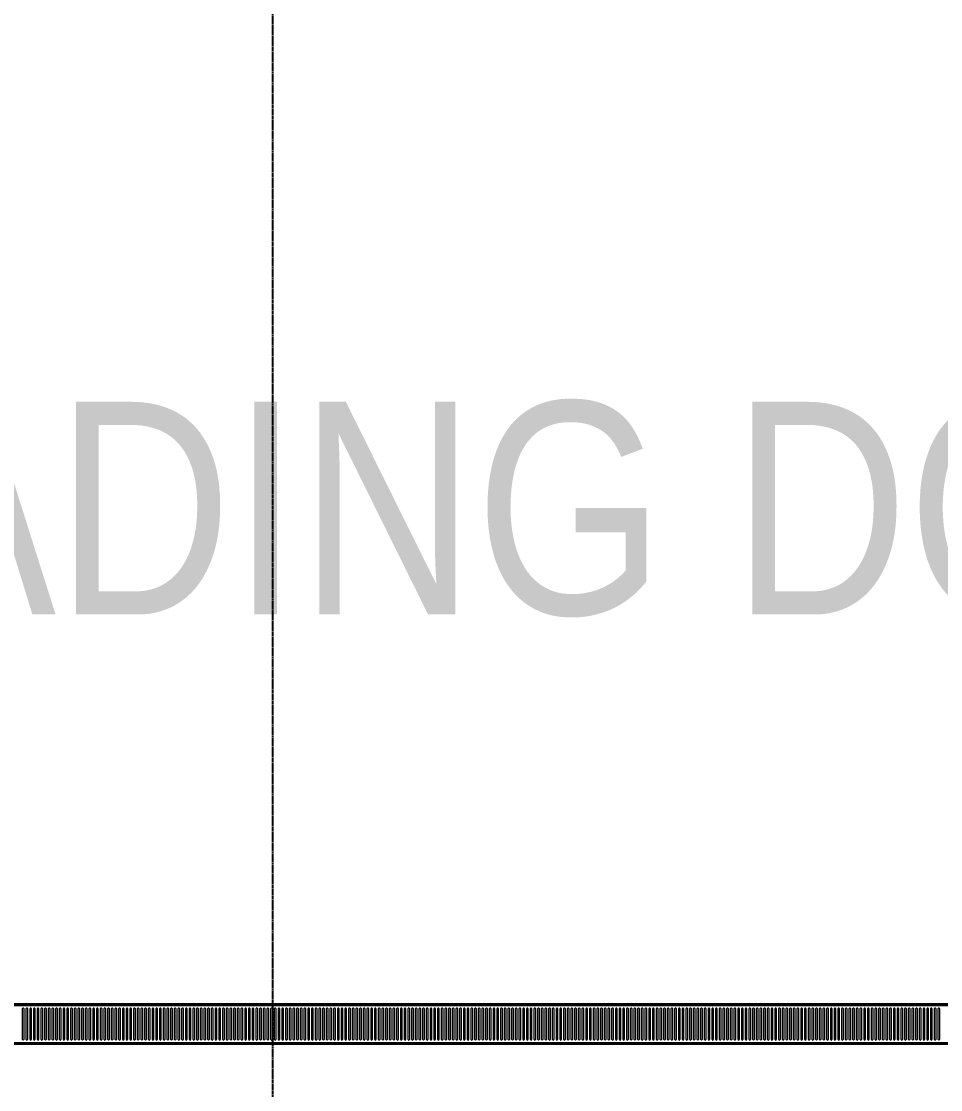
# Model space of a CAD drawing. Header units: millimetres. Extents: x -677815 to 476396, y -125373 to 39000.
# Drawn here: x 30000 to 37441, y 4417 to 13061 of the extents above; entities that cross this region are included whole.
import ezdxf

# ---------------------------------------------------------------- set-up
doc = ezdxf.new("R2010")
doc.units = ezdxf.units.MM
doc.linetypes.add('Xref building Toll$0$Grid Line', pattern=[22.225, 12.7, -3.175, 3.175, -3.175])
for name, color, linetype, lineweight in [('AM_BOR', 4, 'Continuous', 25), ('Xref building Toll$0$A-FLOR', 192, 'Continuous', 25), ('Xref building Toll$0$A-GENM', 13, 'Continuous', 9), ('Xref building Toll$0$G-ANNO-TEXT', 40, 'Continuous', 35)]:
    doc.layers.add(name, color=color, linetype=linetype, lineweight=lineweight)
doc.layers.add('Xref building Toll$0$S-GRID', color=8, linetype='Continuous')
doc.styles.add('Xref building Toll$0$Arial Narrow', font='ARIALN.TTF', dxfattribs={"height": 491.641337})

# ---------------------------------------------------------------- blocks, each defined once
blk = doc.blocks.new('Xref building Toll$0$Toll Grids')
at = {"layer": 'Xref building Toll$0$S-GRID', "linetype": 'Xref building Toll$0$Grid Line'}
blk.add_line((32035, -125373.3), (32035, 36031.5), dxfattribs=at)
blk = doc.blocks.new('Xref building Toll$0$Trench_Drain_5744 - 300mm Wide-1264381-MASTER GROUND FLOOR')
at = {"layer": 'Xref building Toll$0$A-GENM'}
for p, q in [((-26929.5, 162.7), (26929.5, 162.7)), ((-26929.5, 150), (26929.5, 150)), ((2905.5, -125), (2905.5, 125)), ((2915.5, 125), (2915.5, -125)), ((2935.5, -125), (2935.5, 125)), ((2945.5, 125), (2945.5, -125)), ((2965.5, -125), (2965.5, 125)), ((2975.5, 125), (2975.5, -125)), ((2995.5, -125), (2995.5, 125)), ((3005.5, 125), (3005.5, -125)), ((3025.5, -125), (3025.5, 125)), ((3035.5, 125), (3035.5, -125)), ((3055.5, -125), (3055.5, 125)), ((3065.5, 125), (3065.5, -125)), ((3085.5, -125), (3085.5, 125)), ((3095.5, 125), (3095.5, -125)), ((3115.5, -125), (3115.5, 125)), ((3125.5, 125), (3125.5, -125)), ((3145.5, -125), (3145.5, 125)), ((3155.5, 125), (3155.5, -125)), ((3175.5, -125), (3175.5, 125)), ((3185.5, 125), (3185.5, -125)), ((3205.5, -125), (3205.5, 125)), ((3215.5, 125), (3215.5, -125)), ((3235.5, -125), (3235.5, 125)), ((3245.5, 125), (3245.5, -125)), ((3265.5, -125), (3265.5, 125)), ((3275.5, 125), (3275.5, -125)), ((3295.6, -125), (3295.6, 125)), ((3305.6, 125), (3305.6, -125)), ((3325.6, -125), (3325.6, 125)), ((3335.6, 125), (3335.6, -125)), ((3355.6, -125), (3355.6, 125)), ((3365.6, 125), (3365.6, -125)), ((3385.6, -125), (3385.6, 125)), ((3395.6, 125), (3395.6, -125)), ((3415.6, -125), (3415.6, 125)), ((3425.6, 125), (3425.6, -125)), ((3445.6, -125), (3445.6, 125)), ((3455.6, 125), (3455.6, -125)), ((3475.6, -125), (3475.6, 125)), ((3485.6, 125), (3485.6, -125)), ((3505.6, -125), (3505.6, 125)), ((3515.6, 125), (3515.6, -125)), ((3535.6, -125), (3535.6, 125)), ((3545.6, 125), (3545.6, -125)), ((3565.6, -125), (3565.6, 125)), ((3575.6, 125), (3575.6, -125)), ((3595.6, -125), (3595.6, 125)), ((3605.6, 125), (3605.6, -125)), ((3625.6, -125), (3625.6, 125)), ((3635.6, 125), (3635.6, -125)), ((3655.6, -125), (3655.6, 125)), ((3665.6, 125), (3665.6, -125)), ((3685.6, -125), (3685.6, 125)), ((3695.6, 125), (3695.6, -125)), ((3715.6, -125), (3715.6, 125)), ((3725.6, 125), (3725.6, -125)), ((3745.6, -125), (3745.6, 125)), ((3755.6, 125), (3755.6, -125)), ((3775.6, -125), (3775.6, 125)), ((3785.6, 125), (3785.6, -125)), ((3805.6, -125), (3805.6, 125)), ((3815.6, 125), (3815.6, -125)), ((3835.6, -125), (3835.6, 125)), ((3845.6, 125), (3845.6, -125)), ((3865.6, -125), (3865.6, 125)), ((3875.6, 125), (3875.6, -125)), ((3895.7, -125), (3895.7, 125)), ((3905.7, 125), (3905.7, -125)), ((3925.7, -125), (3925.7, 125)), ((3935.7, 125), (3935.7, -125)), ((3955.7, -125), (3955.7, 125)), ((3965.7, 125), (3965.7, -125)), ((3985.7, -125), (3985.7, 125)), ((3995.7, 125), (3995.7, -125)), ((4015.7, -125), (4015.7, 125)), ((4025.7, 125), (4025.7, -125)), ((4045.7, -125), (4045.7, 125)), ((4055.7, 125), (4055.7, -125)), ((4075.7, -125), (4075.7, 125)), ((4085.7, 125), (4085.7, -125)), ((4105.7, -125), (4105.7, 125)), ((4115.7, 125), (4115.7, -125)), ((4135.7, -125), (4135.7, 125)), ((4145.7, 125), (4145.7, -125)), ((4165.7, -125), (4165.7, 125)), ((4175.7, 125), (4175.7, -125)), ((4195.7, -125), (4195.7, 125)), ((4205.7, 125), (4205.7, -125)), ((4225.7, -125), (4225.7, 125)), ((4235.7, 125), (4235.7, -125)), ((4255.7, -125), (4255.7, 125)), ((4265.7, 125), (4265.7, -125)), ((4285.7, -125), (4285.7, 125)), ((4295.7, 125), (4295.7, -125)), ((4315.7, -125), (4315.7, 125)), ((4325.7, 125), (4325.7, -125)), ((4345.7, -125), (4345.7, 125)), ((4355.7, 125), (4355.7, -125)), ((4375.7, -125), (4375.7, 125)), ((4385.7, 125), (4385.7, -125)), ((4405.7, -125), (4405.7, 125)), ((4415.7, 125), (4415.7, -125)), ((4435.7, -125), (4435.7, 125)), ((4445.7, 125), (4445.7, -125)), ((4465.7, -125), (4465.7, 125)), ((4475.7, 125), (4475.7, -125)), ((4495.8, -125), (4495.8, 125)), ((4505.8, 125), (4505.8, -125)), ((4525.8, -125), (4525.8, 125)), ((4535.8, 125), (4535.8, -125)), ((4555.8, -125), (4555.8, 125)), ((4565.8, 125), (4565.8, -125)), ((4585.8, -125), (4585.8, 125)), ((4595.8, 125), (4595.8, -125)), ((4615.8, -125), (4615.8, 125)), ((4625.8, 125), (4625.8, -125)), ((4645.8, -125), (4645.8, 125)), ((4655.8, 125), (4655.8, -125)), ((4675.8, -125), (4675.8, 125)), ((4685.8, 125), (4685.8, -125)), ((4705.8, -125), (4705.8, 125)), ((4715.8, 125), (4715.8, -125)), ((4735.8, -125), (4735.8, 125)), ((4745.8, 125), (4745.8, -125)), ((4765.8, -125), (4765.8, 125)), ((4775.8, 125), (4775.8, -125)), ((4795.8, -125), (4795.8, 125)), ((4805.8, 125), (4805.8, -125)), ((4825.8, -125), (4825.8, 125)), ((4835.8, 125), (4835.8, -125)), ((4855.8, -125), (4855.8, 125)), ((4865.8, 125), (4865.8, -125)), ((4885.8, -125), (4885.8, 125)), ((4895.8, 125), (4895.8, -125)), ((4915.8, -125), (4915.8, 125)), ((4925.8, 125), (4925.8, -125)), ((4945.8, -125), (4945.8, 125)), ((4955.8, 125), (4955.8, -125)), ((4975.8, -125), (4975.8, 125)), ((4985.8, 125), (4985.8, -125)), ((5005.8, -125), (5005.8, 125)), ((5015.8, 125), (5015.8, -125)), ((5035.8, -125), (5035.8, 125)), ((5045.8, 125), (5045.8, -125)), ((5065.8, -125), (5065.8, 125)), ((5075.8, 125), (5075.8, -125)), ((5095.9, -125), (5095.9, 125)), ((5105.9, 125), (5105.9, -125)), ((5125.9, -125), (5125.9, 125)), ((5135.9, 125), (5135.9, -125)), ((5155.9, -125), (5155.9, 125)), ((5165.9, 125), (5165.9, -125)), ((5185.9, -125), (5185.9, 125)), ((5195.9, 125), (5195.9, -125)), ((5215.9, -125), (5215.9, 125)), ((5225.9, 125), (5225.9, -125)), ((5245.9, -125), (5245.9, 125)), ((5255.9, 125), (5255.9, -125)), ((5275.9, -125), (5275.9, 125)), ((5285.9, 125), (5285.9, -125)), ((5305.9, -125), (5305.9, 125)), ((5315.9, 125), (5315.9, -125)), ((5335.9, -125), (5335.9, 125)), ((5345.9, 125), (5345.9, -125)), ((5365.9, -125), (5365.9, 125)), ((5375.9, 125), (5375.9, -125)), ((5395.9, -125), (5395.9, 125)), ((5405.9, 125), (5405.9, -125)), ((5425.9, -125), (5425.9, 125)), ((5435.9, 125), (5435.9, -125)), ((5455.9, -125), (5455.9, 125)), ((5465.9, 125), (5465.9, -125)), ((5485.9, -125), (5485.9, 125)), ((5495.9, 125), (5495.9, -125)), ((5515.9, -125), (5515.9, 125)), ((5525.9, 125), (5525.9, -125)), ((5545.9, -125), (5545.9, 125)), ((5555.9, 125), (5555.9, -125)), ((5575.9, -125), (5575.9, 125)), ((5585.9, 125), (5585.9, -125)), ((5605.9, -125), (5605.9, 125)), ((5615.9, 125), (5615.9, -125)), ((5635.9, -125), (5635.9, 125)), ((5645.9, 125), (5645.9, -125)), ((5665.9, -125), (5665.9, 125)), ((5675.9, 125), (5675.9, -125)), ((5696, -125), (5696, 125)), ((5706, 125), (5706, -125)), ((5726, -125), (5726, 125)), ((5736, 125), (5736, -125)), ((5756, -125), (5756, 125)), ((5766, 125), (5766, -125)), ((5786, -125), (5786, 125)), ((5796, 125), (5796, -125)), ((5816, -125), (5816, 125)), ((5826, 125), (5826, -125)), ((5846, -125), (5846, 125)), ((5856, 125), (5856, -125)), ((5876, -125), (5876, 125)), ((5886, 125), (5886, -125)), ((5906, -125), (5906, 125)), ((5916, 125), (5916, -125)), ((5936, -125), (5936, 125)), ((5946, 125), (5946, -125)), ((5966, -125), (5966, 125)), ((5976, 125), (5976, -125)), ((5996, -125), (5996, 125)), ((6006, 125), (6006, -125)), ((6026, -125), (6026, 125)), ((6036, 125), (6036, -125)), ((6056, -125), (6056, 125)), ((6066, 125), (6066, -125)), ((6086, -125), (6086, 125)), ((6096, 125), (6096, -125)), ((6116, -125), (6116, 125)), ((6126, 125), (6126, -125)), ((6146, -125), (6146, 125)), ((6156, 125), (6156, -125)), ((6176, -125), (6176, 125)), ((6186, 125), (6186, -125)), ((6206, -125), (6206, 125)), ((6216, 125), (6216, -125)), ((6236, -125), (6236, 125)), ((6246, 125), (6246, -125)), ((6266, -125), (6266, 125)), ((6276, 125), (6276, -125)), ((6296.1, -125), (6296.1, 125)), ((6306.1, 125), (6306.1, -125)), ((6326.1, -125), (6326.1, 125)), ((6336.1, 125), (6336.1, -125)), ((6356.1, -125), (6356.1, 125)), ((6366.1, 125), (6366.1, -125)), ((6386.1, -125), (6386.1, 125)), ((6396.1, 125), (6396.1, -125)), ((6416.1, -125), (6416.1, 125)), ((6426.1, 125), (6426.1, -125)), ((6446.1, -125), (6446.1, 125)), ((6456.1, 125), (6456.1, -125)), ((6476.1, -125), (6476.1, 125)), ((6486.1, 125), (6486.1, -125)), ((6506.1, -125), (6506.1, 125)), ((6516.1, 125), (6516.1, -125)), ((6536.1, -125), (6536.1, 125)), ((6546.1, 125), (6546.1, -125)), ((6566.1, -125), (6566.1, 125)), ((6576.1, 125), (6576.1, -125)), ((6596.1, -125), (6596.1, 125)), ((6606.1, 125), (6606.1, -125)), ((6626.1, -125), (6626.1, 125)), ((6636.1, 125), (6636.1, -125)), ((6656.1, -125), (6656.1, 125)), ((6666.1, 125), (6666.1, -125)), ((6686.1, -125), (6686.1, 125)), ((6696.1, 125), (6696.1, -125)), ((6716.1, -125), (6716.1, 125)), ((6726.1, 125), (6726.1, -125)), ((6746.1, -125), (6746.1, 125)), ((6756.1, 125), (6756.1, -125)), ((6776.1, -125), (6776.1, 125)), ((6786.1, 125), (6786.1, -125)), ((6806.1, -125), (6806.1, 125)), ((6816.1, 125), (6816.1, -125)), ((6836.1, -125), (6836.1, 125)), ((6846.1, 125), (6846.1, -125)), ((6866.1, -125), (6866.1, 125)), ((6876.1, 125), (6876.1, -125)), ((6896.2, -125), (6896.2, 125)), ((6906.2, 125), (6906.2, -125)), ((6926.2, -125), (6926.2, 125)), ((6936.2, 125), (6936.2, -125)), ((6956.2, -125), (6956.2, 125)), ((6966.2, 125), (6966.2, -125)), ((6986.2, -125), (6986.2, 125)), ((6996.2, 125), (6996.2, -125)), ((7016.2, -125), (7016.2, 125)), ((7026.2, 125), (7026.2, -125)), ((7046.2, -125), (7046.2, 125)), ((7056.2, 125), (7056.2, -125)), ((7076.2, -125), (7076.2, 125)), ((7086.2, 125), (7086.2, -125)), ((7106.2, -125), (7106.2, 125)), ((7116.2, 125), (7116.2, -125)), ((7136.2, -125), (7136.2, 125)), ((7146.2, 125), (7146.2, -125)), ((7166.2, -125), (7166.2, 125)), ((7176.2, 125), (7176.2, -125)), ((7196.2, -125), (7196.2, 125)), ((7206.2, 125), (7206.2, -125)), ((7226.2, -125), (7226.2, 125)), ((7236.2, 125), (7236.2, -125)), ((7256.2, -125), (7256.2, 125)), ((7266.2, 125), (7266.2, -125)), ((7286.2, -125), (7286.2, 125)), ((7296.2, 125), (7296.2, -125)), ((7316.2, -125), (7316.2, 125)), ((7326.2, 125), (7326.2, -125)), ((7346.2, -125), (7346.2, 125)), ((7356.2, 125), (7356.2, -125)), ((7376.2, -125), (7376.2, 125)), ((7386.2, 125), (7386.2, -125)), ((7406.2, -125), (7406.2, 125)), ((7416.2, 125), (7416.2, -125)), ((7436.2, -125), (7436.2, 125)), ((7446.2, 125), (7446.2, -125)), ((7466.2, -125), (7466.2, 125)), ((7476.2, 125), (7476.2, -125)), ((7496.3, -125), (7496.3, 125)), ((7506.3, 125), (7506.3, -125)), ((7526.3, -125), (7526.3, 125)), ((7536.3, 125), (7536.3, -125)), ((7556.3, -125), (7556.3, 125)), ((7566.3, 125), (7566.3, -125)), ((7586.3, -125), (7586.3, 125)), ((7596.3, 125), (7596.3, -125)), ((7616.3, -125), (7616.3, 125)), ((7626.3, 125), (7626.3, -125)), ((7646.3, -125), (7646.3, 125)), ((7656.3, 125), (7656.3, -125)), ((7676.3, -125), (7676.3, 125)), ((7686.3, 125), (7686.3, -125)), ((7706.3, -125), (7706.3, 125)), ((7716.3, 125), (7716.3, -125)), ((7736.3, -125), (7736.3, 125)), ((7746.3, 125), (7746.3, -125)), ((7766.3, -125), (7766.3, 125)), ((7776.3, 125), (7776.3, -125)), ((7796.3, -125), (7796.3, 125)), ((7806.3, 125), (7806.3, -125)), ((7826.3, -125), (7826.3, 125)), ((7836.3, 125), (7836.3, -125)), ((7856.3, -125), (7856.3, 125)), ((7866.3, 125), (7866.3, -125)), ((7886.3, -125), (7886.3, 125)), ((7896.3, 125), (7896.3, -125)), ((7916.3, -125), (7916.3, 125)), ((7926.3, 125), (7926.3, -125)), ((7946.3, -125), (7946.3, 125)), ((7956.3, 125), (7956.3, -125)), ((7976.3, -125), (7976.3, 125)), ((7986.3, 125), (7986.3, -125)), ((8006.3, -125), (8006.3, 125)), ((8016.3, 125), (8016.3, -125)), ((8036.3, -125), (8036.3, 125)), ((8046.3, 125), (8046.3, -125)), ((8066.3, -125), (8066.3, 125)), ((8076.3, 125), (8076.3, -125)), ((8096.4, -125), (8096.4, 125)), ((8106.4, 125), (8106.4, -125)), ((8126.4, -125), (8126.4, 125)), ((8136.4, 125), (8136.4, -125)), ((8156.4, -125), (8156.4, 125)), ((8166.4, 125), (8166.4, -125)), ((8186.4, -125), (8186.4, 125)), ((8196.4, 125), (8196.4, -125)), ((8216.4, -125), (8216.4, 125)), ((8226.4, 125), (8226.4, -125)), ((8246.4, -125), (8246.4, 125)), ((8256.4, 125), (8256.4, -125)), ((8276.4, -125), (8276.4, 125)), ((8286.4, 125), (8286.4, -125)), ((8306.4, -125), (8306.4, 125)), ((8316.4, 125), (8316.4, -125)), ((8336.4, -125), (8336.4, 125)), ((8346.4, 125), (8346.4, -125)), ((8366.4, -125), (8366.4, 125)), ((8376.4, 125), (8376.4, -125)), ((8396.4, -125), (8396.4, 125)), ((8406.4, 125), (8406.4, -125)), ((8426.4, -125), (8426.4, 125)), ((8436.4, 125), (8436.4, -125)), ((8456.4, -125), (8456.4, 125)), ((8466.4, 125), (8466.4, -125)), ((8486.4, -125), (8486.4, 125)), ((8496.4, 125), (8496.4, -125)), ((8516.4, -125), (8516.4, 125)), ((8526.4, 125), (8526.4, -125)), ((8546.4, -125), (8546.4, 125)), ((8556.4, 125), (8556.4, -125)), ((8576.4, -125), (8576.4, 125)), ((8586.4, 125), (8586.4, -125)), ((8606.4, -125), (8606.4, 125)), ((8616.4, 125), (8616.4, -125)), ((8636.4, -125), (8636.4, 125)), ((8646.4, 125), (8646.4, -125)), ((8666.4, -125), (8666.4, 125)), ((8676.4, 125), (8676.4, -125)), ((8696.5, -125), (8696.5, 125)), ((8706.5, 125), (8706.5, -125)), ((8726.5, -125), (8726.5, 125)), ((8736.5, 125), (8736.5, -125)), ((8756.5, -125), (8756.5, 125)), ((8766.5, 125), (8766.5, -125)), ((8786.5, -125), (8786.5, 125)), ((8796.5, 125), (8796.5, -125)), ((8816.5, -125), (8816.5, 125)), ((8826.5, 125), (8826.5, -125)), ((8846.5, -125), (8846.5, 125)), ((8856.5, 125), (8856.5, -125)), ((8876.5, -125), (8876.5, 125)), ((8886.5, 125), (8886.5, -125)), ((8906.5, -125), (8906.5, 125)), ((8916.5, 125), (8916.5, -125)), ((8936.5, -125), (8936.5, 125)), ((8946.5, 125), (8946.5, -125)), ((8966.5, -125), (8966.5, 125)), ((8976.5, 125), (8976.5, -125)), ((8996.5, -125), (8996.5, 125)), ((9006.5, 125), (9006.5, -125)), ((9026.5, -125), (9026.5, 125)), ((9036.5, 125), (9036.5, -125)), ((9056.5, -125), (9056.5, 125)), ((9066.5, 125), (9066.5, -125)), ((9086.5, -125), (9086.5, 125)), ((9096.5, 125), (9096.5, -125)), ((9116.5, -125), (9116.5, 125)), ((9126.5, 125), (9126.5, -125)), ((9146.5, -125), (9146.5, 125)), ((9156.5, 125), (9156.5, -125)), ((9176.5, -125), (9176.5, 125)), ((9186.5, 125), (9186.5, -125)), ((9206.5, -125), (9206.5, 125)), ((9216.5, 125), (9216.5, -125)), ((9236.5, -125), (9236.5, 125)), ((9246.5, 125), (9246.5, -125)), ((9266.6, -125), (9266.6, 125)), ((9276.6, 125), (9276.6, -125)), ((9296.6, -125), (9296.6, 125)), ((9306.6, 125), (9306.6, -125)), ((9326.6, -125), (9326.6, 125)), ((9336.6, 125), (9336.6, -125)), ((9356.6, -125), (9356.6, 125)), ((9366.6, 125), (9366.6, -125)), ((9386.6, -125), (9386.6, 125)), ((9396.6, 125), (9396.6, -125)), ((9416.6, -125), (9416.6, 125)), ((9426.6, 125), (9426.6, -125)), ((9446.6, -125), (9446.6, 125)), ((9456.6, 125), (9456.6, -125)), ((9476.6, -125), (9476.6, 125)), ((9486.6, 125), (9486.6, -125)), ((9506.6, -125), (9506.6, 125)), ((9516.6, 125), (9516.6, -125)), ((9536.6, -125), (9536.6, 125)), ((9546.6, 125), (9546.6, -125)), ((9566.6, -125), (9566.6, 125)), ((9576.6, 125), (9576.6, -125)), ((9596.6, -125), (9596.6, 125)), ((9606.6, 125), (9606.6, -125)), ((9626.6, -125), (9626.6, 125)), ((9636.6, 125), (9636.6, -125)), ((9656.6, -125), (9656.6, 125)), ((9666.6, 125), (9666.6, -125)), ((9686.6, -125), (9686.6, 125)), ((9696.6, 125), (9696.6, -125)), ((9716.6, -125), (9716.6, 125)), ((9726.6, 125), (9726.6, -125)), ((9746.6, -125), (9746.6, 125)), ((9756.6, 125), (9756.6, -125)), ((9776.6, -125), (9776.6, 125)), ((9786.6, 125), (9786.6, -125)), ((9806.6, -125), (9806.6, 125)), ((9816.6, 125), (9816.6, -125)), ((9836.6, -125), (9836.6, 125)), ((9846.6, 125), (9846.6, -125)), ((9866.7, -125), (9866.7, 125)), ((9876.7, 125), (9876.7, -125)), ((9896.7, -125), (9896.7, 125)), ((9906.7, 125), (9906.7, -125)), ((9926.7, -125), (9926.7, 125)), ((9936.7, 125), (9936.7, -125)), ((9956.7, -125), (9956.7, 125)), ((9966.7, 125), (9966.7, -125)), ((9986.7, -125), (9986.7, 125)), ((9996.7, 125), (9996.7, -125)), ((10016.7, -125), (10016.7, 125)), ((10026.7, 125), (10026.7, -125)), ((10046.7, -125), (10046.7, 125)), ((10056.7, 125), (10056.7, -125)), ((10076.7, -125), (10076.7, 125)), ((10086.7, 125), (10086.7, -125)), ((10106.7, -125), (10106.7, 125)), ((10116.7, 125), (10116.7, -125)), ((10136.7, -125), (10136.7, 125)), ((10146.7, 125), (10146.7, -125)), ((10166.7, -125), (10166.7, 125)), ((10176.7, 125), (10176.7, -125)), ((10196.7, -125), (10196.7, 125)), ((10206.7, 125), (10206.7, -125)), ((10226.7, -125), (10226.7, 125)), ((10236.7, 125), (10236.7, -125)), ((10256.7, -125), (10256.7, 125)), ((10266.7, 125), (10266.7, -125)), ((10286.7, -125), (10286.7, 125)), ((10296.7, 125), (10296.7, -125)), ((10316.7, -125), (10316.7, 125)), ((10326.7, 125), (10326.7, -125)), ((-26929.5, -150), (26929.5, -150)), ((-26929.5, -162.7), (26929.5, -162.7))]:
    blk.add_line(p, q, dxfattribs=at)
for centre, start, end in [((2910.5, 125), 0, 180), ((2940.5, 125), 0, 180), ((2970.5, 125), 0, 180), ((3000.5, 125), 0, 180), ((3030.5, 125), 0, 180), ((3060.5, 125), 0, 180), ((3090.5, 125), 0, 180), ((3120.5, 125), 0, 180), ((3150.5, 125), 0, 180), ((3180.5, 125), 360, 180), ((3210.5, 125), 0, 180), ((3240.5, 125), 0, 180), ((3270.5, 125), 0, 180), ((3300.6, 125), 0, 180), ((3330.6, 125), 0, 180), ((3360.6, 125), 360, 180), ((3390.6, 125), 0, 180), ((3420.6, 125), 0, 180), ((3450.6, 125), 0, 180), ((3480.6, 125), 0, 180), ((3510.6, 125), 0, 180), ((3540.6, 125), 0, 180), ((3570.6, 125), 0, 180), ((3600.6, 125), 0, 180), ((3630.6, 125), 0, 180), ((3660.6, 125), 0, 180), ((3690.6, 125), 360, 180), ((3720.6, 125), 0, 180), ((3750.6, 125), 0, 180), ((3780.6, 125), 0, 180), ((3810.6, 125), 0, 180), ((3840.6, 125), 0, 180), ((3870.6, 125), 360, 180), ((3900.7, 125), 0, 180), ((3930.7, 125), 0, 180), ((3960.7, 125), 0, 180), ((3990.7, 125), 0, 180), ((4020.7, 125), 0, 180), ((4050.7, 125), 360, 180), ((4080.7, 125), 0, 180), ((4110.7, 125), 0, 180), ((4140.7, 125), 0, 180), ((4170.7, 125), 0, 180), ((4200.7, 125), 0, 180), ((4230.7, 125), 0, 180), ((4260.7, 125), 0, 180), ((4290.7, 125), 0, 180), ((4320.7, 125), 0, 180), ((4350.7, 125), 0, 180), ((4380.7, 125), 0, 180), ((4410.7, 125), 0, 180), ((4440.7, 125), 0, 180), ((4470.7, 125), 0, 180), ((4500.8, 125), 0, 180), ((4530.8, 125), 0, 180), ((4560.8, 125), 0, 180), ((4590.8, 125), 0, 180), ((4620.8, 125), 0, 180), ((4650.8, 125), 0, 180), ((4680.8, 125), 0, 180), ((4710.8, 125), 0, 180), ((4740.8, 125), 0, 180), ((4770.8, 125), 0, 180), ((4800.8, 125), 0, 180), ((4830.8, 125), 0, 180), ((4860.8, 125), 0, 180), ((4890.8, 125), 0, 180), ((4920.8, 125), 0, 180), ((4950.8, 125), 0, 180), ((4980.8, 125), 0, 180), ((5010.8, 125), 0, 180), ((5040.8, 125), 0, 180), ((5070.8, 125), 0, 180), ((5100.9, 125), 0, 180), ((5130.9, 125), 0, 180), ((5160.9, 125), 0, 180), ((5190.9, 125), 0, 180), ((5220.9, 125), 0, 180), ((5250.9, 125), 0, 180), ((5280.9, 125), 0, 180), ((5310.9, 125), 0, 180), ((5340.9, 125), 0, 180), ((5370.9, 125), 0, 180), ((5400.9, 125), 0, 180), ((5430.9, 125), 0, 180), ((5460.9, 125), 0, 180), ((5490.9, 125), 0, 180), ((5520.9, 125), 0, 180), ((5550.9, 125), 0, 180), ((5580.9, 125), 0, 180), ((5610.9, 125), 0, 180), ((5640.9, 125), 0, 180), ((5670.9, 125), 0, 180), ((5701, 125), 0, 180), ((5731, 125), 0, 180), ((5761, 125), 0, 180), ((5791, 125), 0, 180), ((5821, 125), 0, 180), ((5851, 125), 0, 180), ((5881, 125), 0, 180), ((5911, 125), 0, 180), ((5941, 125), 0, 180), ((5971, 125), 0, 180), ((6001, 125), 0, 180), ((6031, 125), 0, 180), ((6061, 125), 0, 180), ((6091, 125), 0, 180), ((6121, 125), 0, 180), ((6151, 125), 0, 180), ((6181, 125), 0, 180), ((6211, 125), 0, 180), ((6241, 125), 0, 180), ((6271, 125), 0, 180), ((6301.1, 125), 0, 180), ((6331.1, 125), 0, 180), ((6361.1, 125), 0, 180), ((6391.1, 125), 0, 180), ((6421.1, 125), 0, 180), ((6451.1, 125), 0, 180), ((6481.1, 125), 0, 180), ((6511.1, 125), 0, 180), ((6541.1, 125), 0, 180), ((6571.1, 125), 0, 180), ((6601.1, 125), 0, 180), ((6631.1, 125), 0, 180), ((6661.1, 125), 0, 180), ((6691.1, 125), 0, 180), ((6721.1, 125), 0, 180), ((6751.1, 125), 0, 180), ((6781.1, 125), 0, 180), ((6811.1, 125), 0, 180), ((6841.1, 125), 0, 180), ((6871.1, 125), 0, 180), ((6901.2, 125), 0, 180), ((6931.2, 125), 0, 180), ((6961.2, 125), 0, 180), ((6991.2, 125), 0, 180), ((7021.2, 125), 0, 180), ((7051.2, 125), 0, 180), ((7081.2, 125), 0, 180), ((7111.2, 125), 0, 180), ((7141.2, 125), 0, 180), ((7171.2, 125), 360, 180), ((7201.2, 125), 0, 180), ((7231.2, 125), 0, 180), ((7261.2, 125), 0, 180), ((7291.2, 125), 0, 180), ((7321.2, 125), 0, 180), ((7351.2, 125), 360, 180), ((7381.2, 125), 0, 180), ((7411.2, 125), 0, 180), ((7441.2, 125), 0, 180), ((7471.2, 125), 0, 180), ((7501.3, 125), 0, 180), ((7531.3, 125), 360, 180), ((7561.3, 125), 0, 180), ((7591.3, 125), 0, 180), ((7621.3, 125), 0, 180), ((7651.3, 125), 0, 180), ((7681.3, 125), 0, 180), ((7711.3, 125), 360, 180), ((7741.3, 125), 0, 180), ((7771.3, 125), 0, 180), ((7801.3, 125), 0, 180), ((7831.3, 125), 0, 180), ((7861.3, 125), 0, 180), ((7891.3, 125), 360, 180), ((7921.3, 125), 0, 180), ((7951.3, 125), 0, 180), ((7981.3, 125), 0, 180), ((8011.3, 125), 0, 180), ((8041.3, 125), 0, 180), ((8071.3, 125), 360, 180), ((8101.4, 125), 0, 180), ((8131.4, 125), 0, 180), ((8161.4, 125), 0, 180), ((8191.4, 125), 0, 180), ((8221.4, 125), 0, 180), ((8251.4, 125), 0, 180), ((8281.4, 125), 0, 180), ((8311.4, 125), 0, 180), ((8341.4, 125), 0, 180), ((8371.4, 125), 0, 180), ((8401.4, 125), 0, 180), ((8431.4, 125), 0, 180), ((8461.4, 125), 0, 180), ((8491.4, 125), 0, 180), ((8521.4, 125), 0, 180), ((8551.4, 125), 0, 180), ((8581.4, 125), 360, 180), ((8611.4, 125), 0, 180), ((8641.4, 125), 0, 180), ((8671.4, 125), 0, 180), ((8701.5, 125), 0, 180), ((8731.5, 125), 0, 180), ((8761.5, 125), 0, 180), ((8791.5, 125), 0, 180), ((8821.5, 125), 0, 180), ((8851.5, 125), 0, 180), ((8881.5, 125), 0, 180), ((8911.5, 125), 0, 180), ((8941.5, 125), 360, 180), ((8971.5, 125), 0, 180), ((9001.5, 125), 0, 180), ((9031.5, 125), 0, 180), ((9061.5, 125), 0, 180), ((9091.5, 125), 0, 180), ((9121.5, 125), 0, 180), ((9151.5, 125), 0, 180), ((9181.5, 125), 0, 180), ((9211.5, 125), 0, 180), ((9241.5, 125), 0, 180), ((9271.6, 125), 0, 180), ((9301.6, 125), 0, 180), ((9331.6, 125), 0, 180), ((9361.6, 125), 0, 180), ((9391.6, 125), 0, 180), ((9421.6, 125), 0, 180), ((9451.6, 125), 0, 180), ((9481.6, 125), 0, 180), ((9511.6, 125), 0, 180), ((9541.6, 125), 0, 180), ((9571.6, 125), 0, 180), ((9601.6, 125), 0, 180), ((9631.6, 125), 0, 180), ((9661.6, 125), 0, 180), ((9691.6, 125), 0, 180), ((9721.6, 125), 0, 180), ((9751.6, 125), 0, 180), ((9781.6, 125), 0, 180), ((9811.6, 125), 0, 180), ((9841.6, 125), 0, 180), ((9871.7, 125), 0, 180), ((9901.7, 125), 0, 180), ((9931.7, 125), 0, 180), ((9961.7, 125), 0, 180), ((9991.7, 125), 0, 180), ((10021.7, 125), 0, 180), ((10051.7, 125), 0, 180), ((10081.7, 125), 0, 180), ((10111.7, 125), 0, 180), ((10141.7, 125), 0, 180), ((10171.7, 125), 0, 180), ((10201.7, 125), 0, 180), ((10231.7, 125), 0, 180), ((10261.7, 125), 0, 180), ((10291.7, 125), 0, 180), ((10321.7, 125), 0, 180), ((2910.5, -125), 180, 0), ((2940.5, -125), 180, 0), ((2970.5, -125), 180, 0), ((3000.5, -125), 180, 0), ((3030.5, -125), 180, 0), ((3060.5, -125), 180, 0), ((3090.5, -125), 180, 0), ((3120.5, -125), 180, 0), ((3150.5, -125), 180, 0), ((3180.5, -125), 180, 0), ((3210.5, -125), 180, 0), ((3240.5, -125), 180, 0), ((3270.5, -125), 180, 0), ((3300.6, -125), 180, 0), ((3330.6, -125), 180, 0), ((3360.6, -125), 180, 0), ((3390.6, -125), 180, 0), ((3420.6, -125), 180, 0), ((3450.6, -125), 180, 0), ((3480.6, -125), 180, 0), ((3510.6, -125), 180, 0), ((3540.6, -125), 180, 0), ((3570.6, -125), 180, 0), ((3600.6, -125), 180, 0), ((3630.6, -125), 180, 0), ((3660.6, -125), 180, 0), ((3690.6, -125), 180, 0), ((3720.6, -125), 180, 0), ((3750.6, -125), 180, 0), ((3780.6, -125), 180, 0), ((3810.6, -125), 180, 0), ((3840.6, -125), 180, 0), ((3870.6, -125), 180, 0), ((3900.7, -125), 180, 0), ((3930.7, -125), 180, 0), ((3960.7, -125), 180, 0), ((3990.7, -125), 180, 0), ((4020.7, -125), 180, 0), ((4050.7, -125), 180, 0), ((4080.7, -125), 180, 0), ((4110.7, -125), 180, 0), ((4140.7, -125), 180, 0), ((4170.7, -125), 180, 0), ((4200.7, -125), 180, 0), ((4230.7, -125), 180, 0), ((4260.7, -125), 180, 0), ((4290.7, -125), 180, 0), ((4320.7, -125), 180, 0), ((4350.7, -125), 180, 0), ((4380.7, -125), 180, 0), ((4410.7, -125), 180, 0), ((4440.7, -125), 180, 0), ((4470.7, -125), 180, 0), ((4500.8, -125), 180, 0), ((4530.8, -125), 180, 0), ((4560.8, -125), 180, 0), ((4590.8, -125), 180, 0), ((4620.8, -125), 180, 0), ((4650.8, -125), 180, 0), ((4680.8, -125), 180, 0), ((4710.8, -125), 180, 0), ((4740.8, -125), 180, 0), ((4770.8, -125), 180, 0), ((4800.8, -125), 180, 0), ((4830.8, -125), 180, 0), ((4860.8, -125), 180, 0), ((4890.8, -125), 180, 0), ((4920.8, -125), 180, 0), ((4950.8, -125), 180, 0), ((4980.8, -125), 180, 0), ((5010.8, -125), 180, 0), ((5040.8, -125), 180, 0), ((5070.8, -125), 180, 0), ((5100.9, -125), 180, 0), ((5130.9, -125), 180, 0), ((5160.9, -125), 180, 0), ((5190.9, -125), 180, 0), ((5220.9, -125), 180, 0), ((5250.9, -125), 180, 0), ((5280.9, -125), 180, 0), ((5310.9, -125), 180, 0), ((5340.9, -125), 180, 0), ((5370.9, -125), 180, 0), ((5400.9, -125), 180, 0), ((5430.9, -125), 180, 0), ((5460.9, -125), 180, 0), ((5490.9, -125), 180, 0), ((5520.9, -125), 180, 0), ((5550.9, -125), 180, 0), ((5580.9, -125), 180, 0), ((5610.9, -125), 180, 0), ((5640.9, -125), 180, 0), ((5670.9, -125), 180, 0), ((5701, -125), 180, 0), ((5731, -125), 180, 0), ((5761, -125), 180, 0), ((5791, -125), 180, 0), ((5821, -125), 180, 0), ((5851, -125), 180, 0), ((5881, -125), 180, 0), ((5911, -125), 180, 0), ((5941, -125), 180, 0), ((5971, -125), 180, 0), ((6001, -125), 180, 0), ((6031, -125), 180, 0), ((6061, -125), 180, 0), ((6091, -125), 180, 0), ((6121, -125), 180, 0), ((6151, -125), 180, 0), ((6181, -125), 180, 0), ((6211, -125), 180, 0), ((6241, -125), 180, 0), ((6271, -125), 180, 0), ((6301.1, -125), 180, 0), ((6331.1, -125), 180, 0), ((6361.1, -125), 180, 0), ((6391.1, -125), 180, 0), ((6421.1, -125), 180, 0), ((6451.1, -125), 180, 0), ((6481.1, -125), 180, 0), ((6511.1, -125), 180, 0), ((6541.1, -125), 180, 0), ((6571.1, -125), 180, 0), ((6601.1, -125), 180, 0), ((6631.1, -125), 180, 0), ((6661.1, -125), 180, 0), ((6691.1, -125), 180, 0), ((6721.1, -125), 180, 0), ((6751.1, -125), 180, 0), ((6781.1, -125), 180, 0), ((6811.1, -125), 180, 0), ((6841.1, -125), 180, 0), ((6871.1, -125), 180, 0), ((6901.2, -125), 180, 0), ((6931.2, -125), 180, 0), ((6961.2, -125), 180, 0), ((6991.2, -125), 180, 0), ((7021.2, -125), 180, 0), ((7051.2, -125), 180, 0), ((7081.2, -125), 180, 0), ((7111.2, -125), 180, 0), ((7141.2, -125), 180, 0), ((7171.2, -125), 180, 0), ((7201.2, -125), 180, 0), ((7231.2, -125), 180, 0), ((7261.2, -125), 180, 0), ((7291.2, -125), 180, 0), ((7321.2, -125), 180, 0), ((7351.2, -125), 180, 0), ((7381.2, -125), 180, 0), ((7411.2, -125), 180, 0), ((7441.2, -125), 180, 0), ((7471.2, -125), 180, 0), ((7501.3, -125), 180, 0), ((7531.3, -125), 180, 0), ((7561.3, -125), 180, 0), ((7591.3, -125), 180, 0), ((7621.3, -125), 180, 0), ((7651.3, -125), 180, 0), ((7681.3, -125), 180, 0), ((7711.3, -125), 180, 0), ((7741.3, -125), 180, 0), ((7771.3, -125), 180, 0), ((7801.3, -125), 180, 0), ((7831.3, -125), 180, 0), ((7861.3, -125), 180, 0), ((7891.3, -125), 180, 0), ((7921.3, -125), 180, 0), ((7951.3, -125), 180, 0), ((7981.3, -125), 180, 0), ((8011.3, -125), 180, 0), ((8041.3, -125), 180, 0), ((8071.3, -125), 180, 0), ((8101.4, -125), 180, 0), ((8131.4, -125), 180, 0), ((8161.4, -125), 180, 0), ((8191.4, -125), 180, 0), ((8221.4, -125), 180, 0), ((8251.4, -125), 180, 0), ((8281.4, -125), 180, 0), ((8311.4, -125), 180, 0), ((8341.4, -125), 180, 0), ((8371.4, -125), 180, 0), ((8401.4, -125), 180, 0), ((8431.4, -125), 180, 0), ((8461.4, -125), 180, 0), ((8491.4, -125), 180, 0), ((8521.4, -125), 180, 0), ((8551.4, -125), 180, 0), ((8581.4, -125), 180, 0), ((8611.4, -125), 180, 0), ((8641.4, -125), 180, 0), ((8671.4, -125), 180, 0), ((8701.5, -125), 180, 0), ((8731.5, -125), 180, 0), ((8761.5, -125), 180, 0), ((8791.5, -125), 180, 0), ((8821.5, -125), 180, 0), ((8851.5, -125), 180, 0), ((8881.5, -125), 180, 0), ((8911.5, -125), 180, 0), ((8941.5, -125), 180, 0), ((8971.5, -125), 180, 0), ((9001.5, -125), 180, 0), ((9031.5, -125), 180, 0), ((9061.5, -125), 180, 0), ((9091.5, -125), 180, 0), ((9121.5, -125), 180, 0), ((9151.5, -125), 180, 0), ((9181.5, -125), 180, 0), ((9211.5, -125), 180, 0), ((9241.5, -125), 180, 0), ((9271.6, -125), 180, 0), ((9301.6, -125), 180, 0), ((9331.6, -125), 180, 0), ((9361.6, -125), 180, 0), ((9391.6, -125), 180, 0), ((9421.6, -125), 180, 0), ((9451.6, -125), 180, 0), ((9481.6, -125), 180, 0), ((9511.6, -125), 180, 0), ((9541.6, -125), 180, 0), ((9571.6, -125), 180, 0), ((9601.6, -125), 180, 0), ((9631.6, -125), 180, 0), ((9661.6, -125), 180, 0), ((9691.6, -125), 180, 0), ((9721.6, -125), 180, 0), ((9751.6, -125), 180, 0), ((9781.6, -125), 180, 0), ((9811.6, -125), 180, 0), ((9841.6, -125), 180, 0), ((9871.7, -125), 180, 0), ((9901.7, -125), 180, 0), ((9931.7, -125), 180, 0), ((9961.7, -125), 180, 0), ((9991.7, -125), 180, 0), ((10021.7, -125), 180, 0), ((10051.7, -125), 180, 0), ((10081.7, -125), 180, 0), ((10111.7, -125), 180, 0), ((10141.7, -125), 180, 0), ((10171.7, -125), 180, 0), ((10201.7, -125), 180, 0), ((10231.7, -125), 180, 0), ((10261.7, -125), 180, 0), ((10291.7, -125), 180, 0), ((10321.7, -125), 180, 0)]:
    blk.add_arc(centre, 5, start, end, dxfattribs=at)
blk = doc.blocks.new('Xref building Toll$0$building block 28092016')
at = {"layer": 'Xref building Toll$0$A-FLOR'}
for p, q in [((722724.6, -666389.4), (776583.6, -666389.4)), ((776583.6, -666714.8), (722724.6, -666714.8))]:
    blk.add_line(p, q, dxfattribs=at)
at = {"layer": 'Xref building Toll$0$A-GENM'}
blk.add_blockref('Xref building Toll$0$Trench_Drain_5744 - 300mm Wide-1264381-MASTER GROUND FLOOR', (749654.1, -666552.1), dxfattribs=at)
at = {"layer": 'Xref building Toll$0$G-ANNO-TEXT', "color": 7, "insert": (737498, -661516.7), "char_height": 1720.745, "width": 33241.364, "attachment_point": 1, "line_spacing_factor": 0.968573, "style": 'Xref building Toll$0$Arial Narrow'}
blk.add_mtext('RECESSED LOADING DOCKS', dxfattribs=at)
blk = doc.blocks.new('Xref building Toll')
for name, p in [('Xref building Toll$0$Toll Grids', (0, 0)), ('Xref building Toll$0$building block 28092016', (-722549.6, 671499.5))]:
    blk.add_blockref(name, p)

msp = doc.modelspace()

# ---------------------------------------------------------------- block references
at = {"layer": 'AM_BOR'}
msp.add_blockref('Xref building Toll', (0, 0), dxfattribs=at)

doc.saveas('drawing.dxf')
